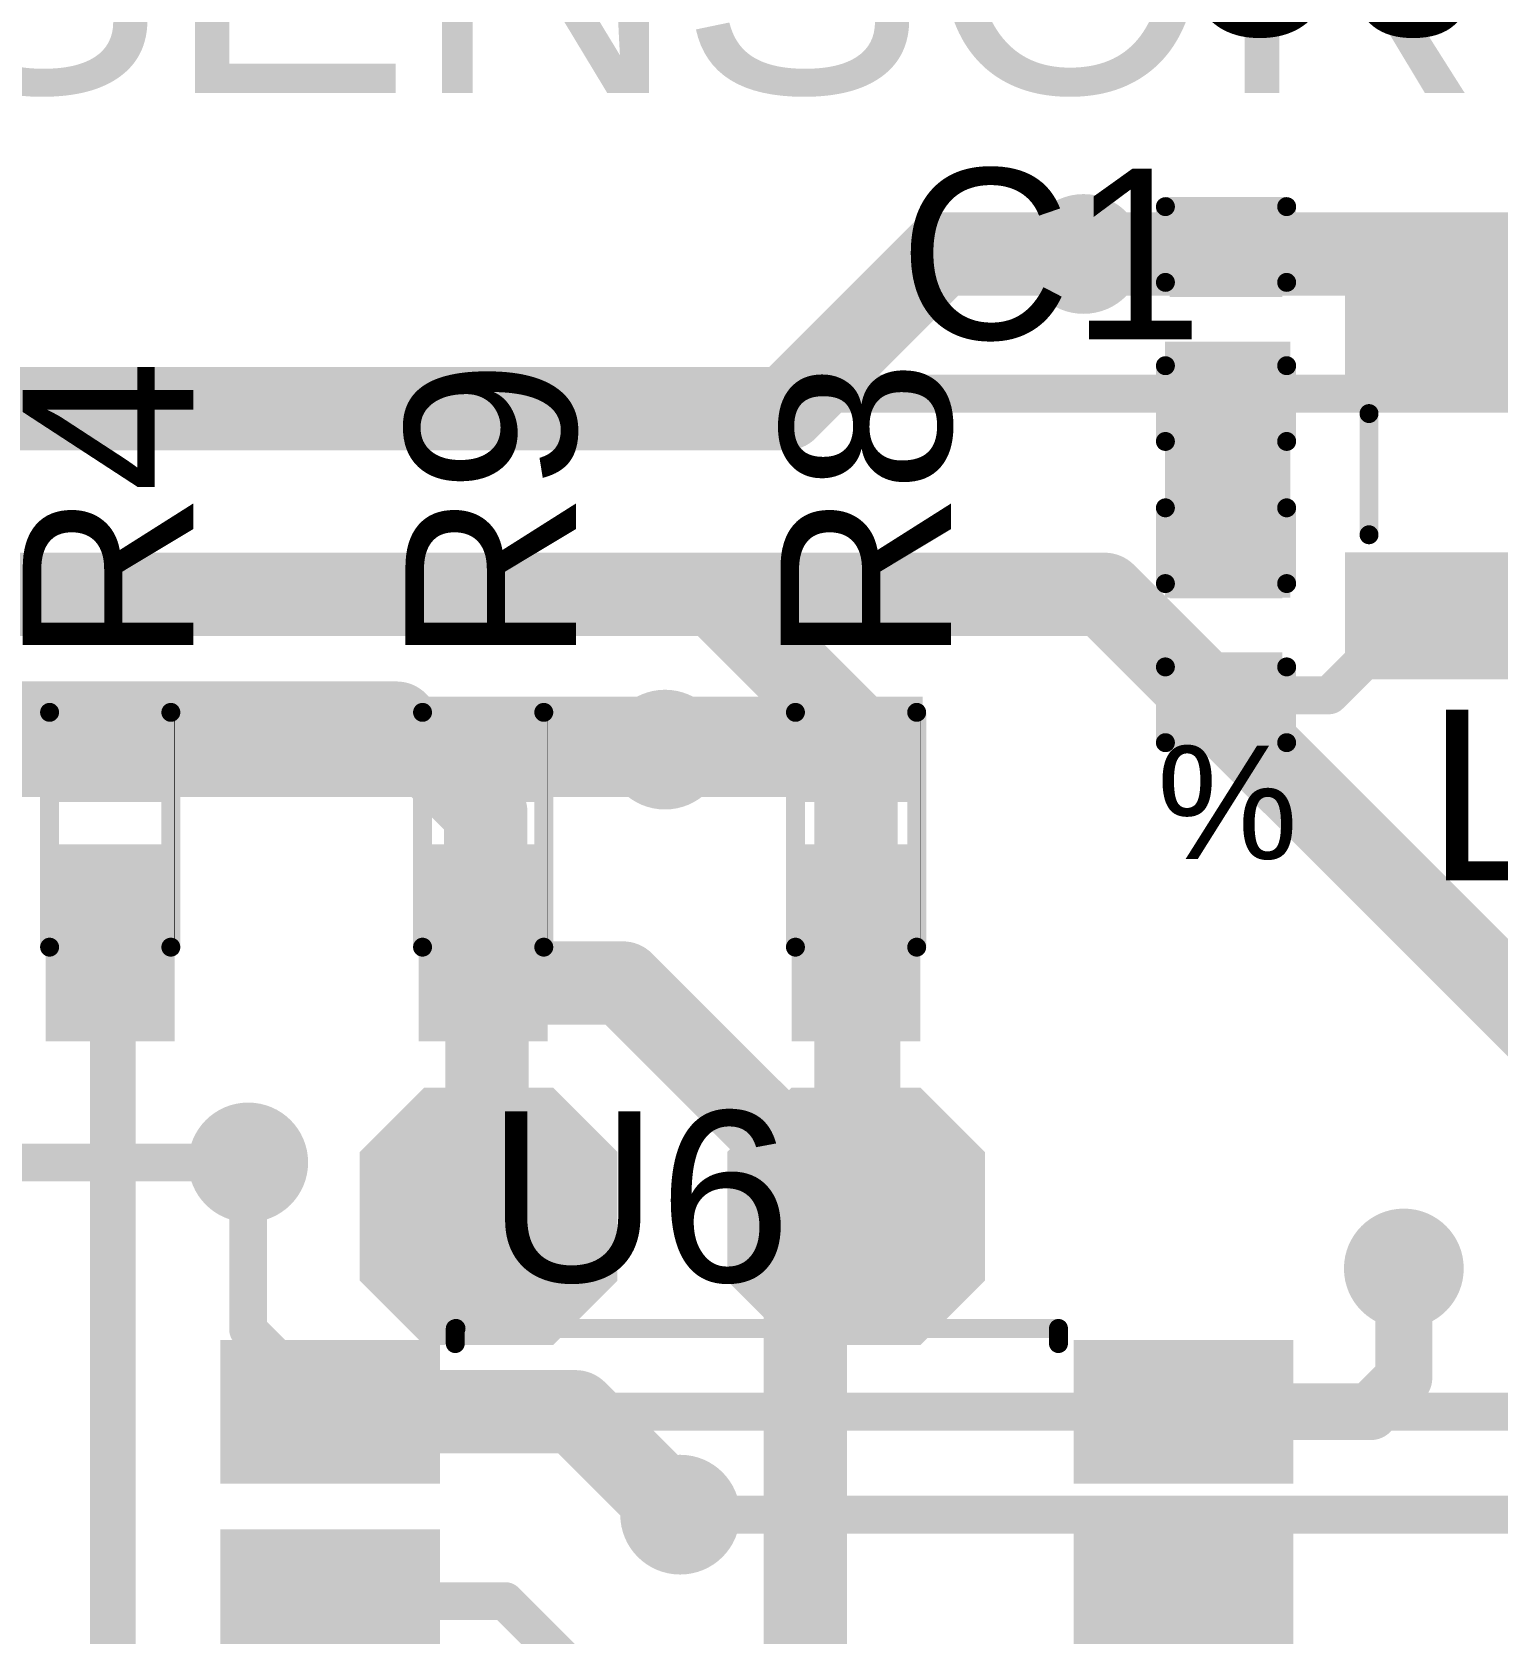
# Model space of a CAD drawing. Header units: millimetres. Extents: x -0.15 to 3.79, y -0.54 to 3.26.
# Drawn here: x 3.021 to 3.4078, y 2.0655 to 2.4885 of the extents above; entities that cross this region are included whole.
import ezdxf

# ---------------------------------------------------------------- set-up
doc = ezdxf.new("R2010")
doc.units = ezdxf.units.MM
doc.header["$MEASUREMENT"] = 0
for name, color, linetype in [('BottomLayer', 5, 'Continuous'), ('BottomPaste', 16, 'Continuous'), ('BottomSolder', 6, 'Continuous'), ('TopLayer', 1, 'Continuous'), ('TopOverlay', 2, 'Continuous'), ('TopPaste', 8, 'Continuous'), ('TopSolder', 216, 'Continuous'), ('ViaHoleLayer', 16, 'Continuous')]:
    doc.layers.add(name, color=color, linetype=linetype)
doc.styles.add('Arial', font='', dxfattribs={"height": 0.2})
doc.styles.get('Arial').set_extended_font_data('Arial')

# ---------------------------------------------------------------- blocks, each defined once
blk = doc.blocks.new('C___0402_36')
at = {"layer": 'TopLayer'}
for points in [[(-0.0275, -0.0125), (-0.0275, 0.0125), (-0.0095, 0.0125), (-0.0095, -0.0125)], [(0.0095, -0.0125), (0.0095, 0.0125), (0.0275, 0.0125), (0.0275, -0.0125)]]:
    blk.add_hatch(color=1, dxfattribs=at).paths.add_polyline_path(points)
at = {"layer": 'TopPaste'}
for points in [[(-0.0275, -0.0125), (-0.0275, 0.0125), (-0.0095, 0.0125), (-0.0095, -0.0125)], [(0.0095, -0.0125), (0.0095, 0.0125), (0.0275, 0.0125), (0.0275, -0.0125)]]:
    blk.add_hatch(color=8, dxfattribs=at).paths.add_polyline_path(points)
at = {"layer": 'TopSolder'}
for points in [[(-0.02986, -0.01486), (-0.02986, 0.01486), (-0.00714, 0.01486), (-0.00714, -0.01486)], [(0.00714, -0.01486), (0.00714, 0.01486), (0.02986, 0.01486), (0.02986, -0.01486)]]:
    blk.add_hatch(color=216, dxfattribs=at).paths.add_polyline_path(points)
at = {"layer": 'TopOverlay', "const_width": 0.005}
for points in [[(-0.031, 0.016), (-0.011, 0.016)], [(-0.031, 0.016), (-0.031, -0.016)], [(0.011, 0.016), (0.031, 0.016)], [(0.031, 0.016), (0.031, -0.016)], [(-0.031, -0.016), (-0.011, -0.016)], [(0.011, -0.016), (0.031, -0.016)]]:
    blk.add_lwpolyline(points, dxfattribs=at)
at = {"layer": 'TopOverlay', "const_width": 0.0025}
for points in [[(-0.03225, 0.016, 1), (-0.02975, 0.016, 1)], [(-0.03225, 0.016, 1), (-0.02975, 0.016, 1)], [(-0.01225, 0.016, 1), (-0.00975, 0.016, 1)], [(0.00975, 0.016, 1), (0.01225, 0.016, 1)], [(0.02975, 0.016, 1), (0.03225, 0.016, 1)], [(0.02975, 0.016, 1), (0.03225, 0.016, 1)], [(-0.03225, -0.016, 1), (-0.02975, -0.016, 1)], [(-0.03225, -0.016, 1), (-0.02975, -0.016, 1)], [(-0.01225, -0.016, 1), (-0.00975, -0.016, 1)], [(0.00975, -0.016, 1), (0.01225, -0.016, 1)], [(0.02975, -0.016, 1), (0.03225, -0.016, 1)], [(0.02975, -0.016, 1), (0.03225, -0.016, 1)]]:
    blk.add_lwpolyline(points, format="xyb", close=True, dxfattribs=at)
blk = doc.blocks.new('16_SOIC_52')
at = {"layer": 'TopLayer'}
for points in [[(-0.025, 0.01496), (0.025, 0.01496), (0.025, -0.01496), (-0.025, -0.01496)], [(0.2002, 0.01496), (0.2502, 0.01496), (0.2502, -0.01496), (0.2002, -0.01496)], [(-0.025, -0.03504), (0.025, -0.03504), (0.025, -0.06496), (-0.025, -0.06496)], [(0.2002, -0.03504), (0.2502, -0.03504), (0.2502, -0.06496), (0.2002, -0.06496)], [(-0.025, -0.08504), (0.025, -0.08504), (0.025, -0.11496), (-0.025, -0.11496)], [(0.2002, -0.08504), (0.2502, -0.08504), (0.2502, -0.11496), (0.2002, -0.11496)], [(-0.025, -0.13504), (0.025, -0.13504), (0.025, -0.16496), (-0.025, -0.16496)], [(0.2002, -0.13504), (0.2502, -0.13504), (0.2502, -0.16496), (0.2002, -0.16496)], [(-0.025, -0.18504), (0.025, -0.18504), (0.025, -0.21496), (-0.025, -0.21496)], [(0.2002, -0.18504), (0.2502, -0.18504), (0.2502, -0.21496), (0.2002, -0.21496)], [(-0.025, -0.23504), (0.025, -0.23504), (0.025, -0.26496), (-0.025, -0.26496)], [(0.2002, -0.23504), (0.2502, -0.23504), (0.2502, -0.26496), (0.2002, -0.26496)], [(-0.025, -0.28504), (0.025, -0.28504), (0.025, -0.31496), (-0.025, -0.31496)], [(0.2002, -0.28504), (0.2502, -0.28504), (0.2502, -0.31496), (0.2002, -0.31496)], [(-0.025, -0.33504), (0.025, -0.33504), (0.025, -0.36496), (-0.025, -0.36496)], [(0.2002, -0.33504), (0.2502, -0.33504), (0.2502, -0.36496), (0.2002, -0.36496)]]:
    blk.add_hatch(color=1, dxfattribs=at).paths.add_polyline_path(points)
at = {"layer": 'TopOverlay'}
blk.add_hatch(color=2, dxfattribs=at).paths.add_polyline_path([(0.029, -0.01), (0.04, -0.01), (0.04, 0.008), (0.029, 0.008)])
at = {"layer": 'TopPaste'}
for points in [[(-0.025, 0.01496), (0.025, 0.01496), (0.025, -0.01496), (-0.025, -0.01496)], [(0.2002, 0.01496), (0.2502, 0.01496), (0.2502, -0.01496), (0.2002, -0.01496)], [(-0.025, -0.03504), (0.025, -0.03504), (0.025, -0.06496), (-0.025, -0.06496)], [(0.2002, -0.03504), (0.2502, -0.03504), (0.2502, -0.06496), (0.2002, -0.06496)], [(-0.025, -0.08504), (0.025, -0.08504), (0.025, -0.11496), (-0.025, -0.11496)], [(0.2002, -0.08504), (0.2502, -0.08504), (0.2502, -0.11496), (0.2002, -0.11496)], [(-0.025, -0.13504), (0.025, -0.13504), (0.025, -0.16496), (-0.025, -0.16496)], [(0.2002, -0.13504), (0.2502, -0.13504), (0.2502, -0.16496), (0.2002, -0.16496)], [(-0.025, -0.18504), (0.025, -0.18504), (0.025, -0.21496), (-0.025, -0.21496)], [(0.2002, -0.18504), (0.2502, -0.18504), (0.2502, -0.21496), (0.2002, -0.21496)], [(-0.025, -0.23504), (0.025, -0.23504), (0.025, -0.26496), (-0.025, -0.26496)], [(0.2002, -0.23504), (0.2502, -0.23504), (0.2502, -0.26496), (0.2002, -0.26496)], [(-0.025, -0.28504), (0.025, -0.28504), (0.025, -0.31496), (-0.025, -0.31496)], [(0.2002, -0.28504), (0.2502, -0.28504), (0.2502, -0.31496), (0.2002, -0.31496)], [(-0.025, -0.33504), (0.025, -0.33504), (0.025, -0.36496), (-0.025, -0.36496)], [(0.2002, -0.33504), (0.2502, -0.33504), (0.2502, -0.36496), (0.2002, -0.36496)]]:
    blk.add_hatch(color=8, dxfattribs=at).paths.add_polyline_path(points)
at = {"layer": 'TopSolder'}
for points in [[(-0.029, 0.01896), (0.029, 0.01896), (0.029, -0.01896), (-0.029, -0.01896)], [(0.1962, 0.01896), (0.2542, 0.01896), (0.2542, -0.01896), (0.1962, -0.01896)], [(-0.029, -0.03104), (0.029, -0.03104), (0.029, -0.06896), (-0.029, -0.06896)], [(0.1962, -0.03104), (0.2542, -0.03104), (0.2542, -0.06896), (0.1962, -0.06896)], [(-0.029, -0.08104), (0.029, -0.08104), (0.029, -0.11896), (-0.029, -0.11896)], [(0.1962, -0.08104), (0.2542, -0.08104), (0.2542, -0.11896), (0.1962, -0.11896)], [(-0.029, -0.13104), (0.029, -0.13104), (0.029, -0.16896), (-0.029, -0.16896)], [(0.1962, -0.13104), (0.2542, -0.13104), (0.2542, -0.16896), (0.1962, -0.16896)], [(-0.029, -0.18104), (0.029, -0.18104), (0.029, -0.21896), (-0.029, -0.21896)], [(0.1962, -0.18104), (0.2542, -0.18104), (0.2542, -0.21896), (0.1962, -0.21896)], [(-0.029, -0.23104), (0.029, -0.23104), (0.029, -0.26896), (-0.029, -0.26896)], [(0.1962, -0.23104), (0.2542, -0.23104), (0.2542, -0.26896), (0.1962, -0.26896)], [(-0.029, -0.28104), (0.029, -0.28104), (0.029, -0.31896), (-0.029, -0.31896)], [(0.1962, -0.28104), (0.2542, -0.28104), (0.2542, -0.31896), (0.1962, -0.31896)], [(-0.029, -0.33104), (0.029, -0.33104), (0.029, -0.36896), (-0.029, -0.36896)], [(0.1962, -0.33104), (0.2542, -0.33104), (0.2542, -0.36896), (0.1962, -0.36896)]]:
    blk.add_hatch(color=216, dxfattribs=at).paths.add_polyline_path(points)
at = {"layer": 'TopOverlay'}
for points, const_width in [([(0.033, 0.022), (0.033, 0.018)], 0.005), ([(0.192, 0.022), (0.033, 0.022)], 0.005), ([(0.1922, 0.02194), (0.1922, 0.018)], 0.005), ([(-0.031, 0.001), (-0.036, 0.006)], 0.00787), ([(-0.036, 0.006), (-0.036, -0.004)], 0.00787), ([(-0.031, 0.001), (-0.036, -0.004)], 0.00787), ([(0.033, -0.368), (0.033, -0.372)], 0.005), ([(0.1922, -0.368), (0.1922, -0.37194)], 0.005), ([(0.192, -0.372), (0.033, -0.372)], 0.005)]:
    blk.add_lwpolyline(points, dxfattribs=dict(at, const_width=const_width))
for points, const_width in [([(0.03175, 0.022, 1), (0.03425, 0.022, 1)], 0.0025), ([(0.03175, 0.022, 1), (0.03425, 0.022, 1)], 0.0025), ([(0.19075, 0.022, 1), (0.19325, 0.022, 1)], 0.0025), ([(0.19095, 0.02194, 1), (0.19345, 0.02194, 1)], 0.0025), ([(0.03175, 0.018, 1), (0.03425, 0.018, 1)], 0.0025), ([(0.19095, 0.018, 1), (0.19345, 0.018, 1)], 0.0025), ([(-0.03797, 0.006, 1), (-0.03403, 0.006, 1)], 0.00394), ([(-0.03797, 0.006, 1), (-0.03403, 0.006, 1)], 0.00394), ([(-0.03297, 0.001, 1), (-0.02903, 0.001, 1)], 0.00394), ([(-0.03297, 0.001, 1), (-0.02903, 0.001, 1)], 0.00394), ([(-0.03797, -0.004, 1), (-0.03403, -0.004, 1)], 0.00394), ([(-0.03797, -0.004, 1), (-0.03403, -0.004, 1)], 0.00394), ([(0.03175, -0.368, 1), (0.03425, -0.368, 1)], 0.0025), ([(0.19095, -0.368, 1), (0.19345, -0.368, 1)], 0.0025), ([(0.03175, -0.372, 1), (0.03425, -0.372, 1)], 0.0025), ([(0.03175, -0.372, 1), (0.03425, -0.372, 1)], 0.0025), ([(0.19075, -0.372, 1), (0.19325, -0.372, 1)], 0.0025), ([(0.19095, -0.37194, 1), (0.19345, -0.37194, 1)], 0.0025)]:
    blk.add_lwpolyline(points, format="xyb", close=True, dxfattribs=dict(at, const_width=const_width))
blk = doc.blocks.new('R___0402_93')
at = {"layer": 'TopLayer'}
for points in [[(-0.0275, -0.0125), (-0.0275, 0.0125), (-0.0095, 0.0125), (-0.0095, -0.0125)], [(0.0095, -0.0125), (0.0095, 0.0125), (0.0275, 0.0125), (0.0275, -0.0125)]]:
    blk.add_hatch(color=1, dxfattribs=at).paths.add_polyline_path(points)
at = {"layer": 'TopPaste'}
for points in [[(-0.0275, -0.0125), (-0.0275, 0.0125), (-0.0095, 0.0125), (-0.0095, -0.0125)], [(0.0095, -0.0125), (0.0095, 0.0125), (0.0275, 0.0125), (0.0275, -0.0125)]]:
    blk.add_hatch(color=8, dxfattribs=at).paths.add_polyline_path(points)
at = {"layer": 'TopSolder'}
for points in [[(-0.02967, -0.01467), (-0.02967, 0.01467), (-0.00733, 0.01467), (-0.00733, -0.01467)], [(0.00733, -0.01467), (0.00733, 0.01467), (0.02967, 0.01467), (0.02967, -0.01467)]]:
    blk.add_hatch(color=216, dxfattribs=at).paths.add_polyline_path(points)
at = {"layer": 'TopOverlay'}
for points, const_width in [([(-0.031, 0.016), (-0.031, -0.016)], 0.005), ([(-0.031, 0.016), (0.031, 0.016)], 0.005), ([(0.031, 0.016), (0.031, -0.016)], 0.005), ([(-0.031, -0.016), (0.031, -0.016)], 0.005), ([(-0.032, -0.017), (0.032, -0.017)], 0.000127)]:
    blk.add_lwpolyline(points, dxfattribs=dict(at, const_width=const_width))
for points, const_width in [([(-0.03225, 0.016, 1), (-0.02975, 0.016, 1)], 0.0025), ([(-0.03225, 0.016, 1), (-0.02975, 0.016, 1)], 0.0025), ([(0.02975, 0.016, 1), (0.03225, 0.016, 1)], 0.0025), ([(0.02975, 0.016, 1), (0.03225, 0.016, 1)], 0.0025), ([(-0.03225, -0.016, 1), (-0.02975, -0.016, 1)], 0.0025), ([(-0.03225, -0.016, 1), (-0.02975, -0.016, 1)], 0.0025), ([(0.02975, -0.016, 1), (0.03225, -0.016, 1)], 0.0025), ([(0.02975, -0.016, 1), (0.03225, -0.016, 1)], 0.0025), ([(-0.03203, -0.017, 1), (-0.03197, -0.017, 1)], 0.0000635), ([(0.03197, -0.017, 1), (0.03203, -0.017, 1)], 0.0000635)]:
    blk.add_lwpolyline(points, format="xyb", close=True, dxfattribs=dict(at, const_width=const_width))
blk = doc.blocks.new('R___0402_94')
at = {"layer": 'TopLayer'}
for points in [[(-0.0275, -0.0125), (-0.0275, 0.0125), (-0.0095, 0.0125), (-0.0095, -0.0125)], [(0.0095, -0.0125), (0.0095, 0.0125), (0.0275, 0.0125), (0.0275, -0.0125)]]:
    blk.add_hatch(color=1, dxfattribs=at).paths.add_polyline_path(points)
at = {"layer": 'TopPaste'}
for points in [[(-0.0275, -0.0125), (-0.0275, 0.0125), (-0.0095, 0.0125), (-0.0095, -0.0125)], [(0.0095, -0.0125), (0.0095, 0.0125), (0.0275, 0.0125), (0.0275, -0.0125)]]:
    blk.add_hatch(color=8, dxfattribs=at).paths.add_polyline_path(points)
at = {"layer": 'TopSolder'}
for points in [[(-0.02967, -0.01467), (-0.02967, 0.01467), (-0.00733, 0.01467), (-0.00733, -0.01467)], [(0.00733, -0.01467), (0.00733, 0.01467), (0.02967, 0.01467), (0.02967, -0.01467)]]:
    blk.add_hatch(color=216, dxfattribs=at).paths.add_polyline_path(points)
at = {"layer": 'TopOverlay'}
for points, const_width in [([(-0.031, 0.016), (-0.031, -0.016)], 0.005), ([(-0.031, 0.016), (0.031, 0.016)], 0.005), ([(0.031, 0.016), (0.031, -0.016)], 0.005), ([(-0.031, -0.016), (0.031, -0.016)], 0.005), ([(-0.032, -0.017), (0.032, -0.017)], 0.000127)]:
    blk.add_lwpolyline(points, dxfattribs=dict(at, const_width=const_width))
for points, const_width in [([(-0.03225, 0.016, 1), (-0.02975, 0.016, 1)], 0.0025), ([(-0.03225, 0.016, 1), (-0.02975, 0.016, 1)], 0.0025), ([(0.02975, 0.016, 1), (0.03225, 0.016, 1)], 0.0025), ([(0.02975, 0.016, 1), (0.03225, 0.016, 1)], 0.0025), ([(-0.03225, -0.016, 1), (-0.02975, -0.016, 1)], 0.0025), ([(-0.03225, -0.016, 1), (-0.02975, -0.016, 1)], 0.0025), ([(0.02975, -0.016, 1), (0.03225, -0.016, 1)], 0.0025), ([(0.02975, -0.016, 1), (0.03225, -0.016, 1)], 0.0025), ([(-0.03203, -0.017, 1), (-0.03197, -0.017, 1)], 0.0000635), ([(0.03197, -0.017, 1), (0.03203, -0.017, 1)], 0.0000635)]:
    blk.add_lwpolyline(points, format="xyb", close=True, dxfattribs=dict(at, const_width=const_width))
blk = doc.blocks.new('R___0402_98')
at = {"layer": 'TopLayer'}
for points in [[(-0.0275, -0.0125), (-0.0275, 0.0125), (-0.0095, 0.0125), (-0.0095, -0.0125)], [(0.0095, -0.0125), (0.0095, 0.0125), (0.0275, 0.0125), (0.0275, -0.0125)]]:
    blk.add_hatch(color=1, dxfattribs=at).paths.add_polyline_path(points)
at = {"layer": 'TopPaste'}
for points in [[(-0.0275, -0.0125), (-0.0275, 0.0125), (-0.0095, 0.0125), (-0.0095, -0.0125)], [(0.0095, -0.0125), (0.0095, 0.0125), (0.0275, 0.0125), (0.0275, -0.0125)]]:
    blk.add_hatch(color=8, dxfattribs=at).paths.add_polyline_path(points)
at = {"layer": 'TopSolder'}
for points in [[(-0.02967, -0.01467), (-0.02967, 0.01467), (-0.00733, 0.01467), (-0.00733, -0.01467)], [(0.00733, -0.01467), (0.00733, 0.01467), (0.02967, 0.01467), (0.02967, -0.01467)]]:
    blk.add_hatch(color=216, dxfattribs=at).paths.add_polyline_path(points)
at = {"layer": 'TopOverlay'}
for points, const_width in [([(-0.031, 0.016), (-0.031, -0.016)], 0.005), ([(-0.031, 0.016), (0.031, 0.016)], 0.005), ([(0.031, 0.016), (0.031, -0.016)], 0.005), ([(-0.031, -0.016), (0.031, -0.016)], 0.005), ([(-0.032, -0.017), (0.032, -0.017)], 0.000127)]:
    blk.add_lwpolyline(points, dxfattribs=dict(at, const_width=const_width))
for points, const_width in [([(-0.03225, 0.016, 1), (-0.02975, 0.016, 1)], 0.0025), ([(-0.03225, 0.016, 1), (-0.02975, 0.016, 1)], 0.0025), ([(0.02975, 0.016, 1), (0.03225, 0.016, 1)], 0.0025), ([(0.02975, 0.016, 1), (0.03225, 0.016, 1)], 0.0025), ([(-0.03225, -0.016, 1), (-0.02975, -0.016, 1)], 0.0025), ([(-0.03225, -0.016, 1), (-0.02975, -0.016, 1)], 0.0025), ([(0.02975, -0.016, 1), (0.03225, -0.016, 1)], 0.0025), ([(0.02975, -0.016, 1), (0.03225, -0.016, 1)], 0.0025), ([(-0.03203, -0.017, 1), (-0.03197, -0.017, 1)], 0.0000635), ([(0.03197, -0.017, 1), (0.03203, -0.017, 1)], 0.0000635)]:
    blk.add_lwpolyline(points, format="xyb", close=True, dxfattribs=dict(at, const_width=const_width))
blk = doc.blocks.new('T__________B_122')
at = {"layer": 'BottomLayer'}
blk.add_hatch(color=5, dxfattribs=at).paths.add_polyline_path([(0.015, 0.03), (-0.015, 0.03), (-0.03, 0.015), (-0.03, -0.015), (-0.015, -0.03), (0.015, -0.03), (0.03, -0.015), (0.03, 0.015)])
at = {"layer": 'BottomPaste'}
blk.add_hatch(color=16, dxfattribs=at).paths.add_polyline_path([(0.015, 0.03), (-0.015, 0.03), (-0.03, 0.015), (-0.03, -0.015), (-0.015, -0.03), (0.015, -0.03), (0.03, -0.015), (0.03, 0.015)])
at = {"layer": 'BottomSolder'}
blk.add_hatch(color=6, dxfattribs=at).paths.add_polyline_path([(0.017, 0.034), (-0.017, 0.034), (-0.034, 0.017), (-0.034, -0.017), (-0.017, -0.034), (0.017, -0.034), (0.034, -0.017), (0.034, 0.017)])
blk = doc.blocks.new('T__________B_123')
at = {"layer": 'BottomLayer'}
blk.add_hatch(color=5, dxfattribs=at).paths.add_polyline_path([(0.015, 0.03), (-0.015, 0.03), (-0.03, 0.015), (-0.03, -0.015), (-0.015, -0.03), (0.015, -0.03), (0.03, -0.015), (0.03, 0.015)])
at = {"layer": 'BottomPaste'}
blk.add_hatch(color=16, dxfattribs=at).paths.add_polyline_path([(0.015, 0.03), (-0.015, 0.03), (-0.03, 0.015), (-0.03, -0.015), (-0.015, -0.03), (0.015, -0.03), (0.03, -0.015), (0.03, 0.015)])
at = {"layer": 'BottomSolder'}
blk.add_hatch(color=6, dxfattribs=at).paths.add_polyline_path([(0.017, 0.034), (-0.017, 0.034), (-0.034, 0.017), (-0.034, -0.017), (-0.017, -0.034), (0.017, -0.034), (0.034, -0.017), (0.034, 0.017)])
blk = doc.blocks.new('IND_1008__2520_M_______134')
at = {"layer": 'TopLayer'}
for points in [[(-0.0502, 0.04331), (-0.02461, 0.04331), (-0.02461, -0.04331), (-0.0502, -0.04331)], [(0.02461, 0.04331), (0.0502, 0.04331), (0.0502, -0.04331), (0.02461, -0.04331)]]:
    blk.add_hatch(color=1, dxfattribs=at).paths.add_polyline_path(points)
at = {"layer": 'TopPaste'}
for points in [[(-0.0502, 0.04331), (-0.02461, 0.04331), (-0.02461, -0.04331), (-0.0502, -0.04331)], [(0.02461, 0.04331), (0.0502, 0.04331), (0.0502, -0.04331), (0.02461, -0.04331)]]:
    blk.add_hatch(color=8, dxfattribs=at).paths.add_polyline_path(points)
at = {"layer": 'TopSolder'}
for points in [[(-0.0542, 0.04731), (-0.02061, 0.04731), (-0.02061, -0.04731), (-0.0542, -0.04731)], [(0.02061, 0.04731), (0.0542, 0.04731), (0.0542, -0.04731), (0.02061, -0.04731)]]:
    blk.add_hatch(color=216, dxfattribs=at).paths.add_polyline_path(points)
at = {"layer": 'TopOverlay', "const_width": 0.005}
for points in [[(0.016, 0.041), (-0.016, 0.041)], [(0.016, -0.041), (-0.016, -0.041)]]:
    blk.add_lwpolyline(points, dxfattribs=at)
at = {"layer": 'TopOverlay', "const_width": 0.0025}
for points in [[(-0.01725, 0.041, 1), (-0.01475, 0.041, 1)], [(0.01475, 0.041, 1), (0.01725, 0.041, 1)], [(-0.01725, -0.041, 1), (-0.01475, -0.041, 1)], [(0.01475, -0.041, 1), (0.01725, -0.041, 1)]]:
    blk.add_lwpolyline(points, format="xyb", close=True, dxfattribs=at)
blk = doc.blocks.new('C___0402_179')
at = {"layer": 'TopLayer'}
for points in [[(-0.0275, -0.0125), (-0.0275, 0.0125), (-0.0095, 0.0125), (-0.0095, -0.0125)], [(0.0095, -0.0125), (0.0095, 0.0125), (0.0275, 0.0125), (0.0275, -0.0125)]]:
    blk.add_hatch(color=1, dxfattribs=at).paths.add_polyline_path(points)
at = {"layer": 'TopPaste'}
for points in [[(-0.0275, -0.0125), (-0.0275, 0.0125), (-0.0095, 0.0125), (-0.0095, -0.0125)], [(0.0095, -0.0125), (0.0095, 0.0125), (0.0275, 0.0125), (0.0275, -0.0125)]]:
    blk.add_hatch(color=8, dxfattribs=at).paths.add_polyline_path(points)
at = {"layer": 'TopSolder'}
for points in [[(-0.02986, -0.01486), (-0.02986, 0.01486), (-0.00714, 0.01486), (-0.00714, -0.01486)], [(0.00714, -0.01486), (0.00714, 0.01486), (0.02986, 0.01486), (0.02986, -0.01486)]]:
    blk.add_hatch(color=216, dxfattribs=at).paths.add_polyline_path(points)
at = {"layer": 'TopOverlay', "const_width": 0.005}
for points in [[(-0.031, -0.016), (-0.031, 0.016)], [(-0.011, 0.016), (-0.031, 0.016)], [(0.031, 0.016), (0.011, 0.016)], [(0.031, -0.016), (0.031, 0.016)], [(-0.011, -0.016), (-0.031, -0.016)], [(0.031, -0.016), (0.011, -0.016)]]:
    blk.add_lwpolyline(points, dxfattribs=at)
at = {"layer": 'TopOverlay', "const_width": 0.0025}
for points in [[(-0.03225, 0.016, 1), (-0.02975, 0.016, 1)], [(-0.03225, 0.016, 1), (-0.02975, 0.016, 1)], [(-0.01225, 0.016, 1), (-0.00975, 0.016, 1)], [(0.00975, 0.016, 1), (0.01225, 0.016, 1)], [(0.02975, 0.016, 1), (0.03225, 0.016, 1)], [(0.02975, 0.016, 1), (0.03225, 0.016, 1)], [(-0.03225, -0.016, 1), (-0.02975, -0.016, 1)], [(-0.03225, -0.016, 1), (-0.02975, -0.016, 1)], [(-0.01225, -0.016, 1), (-0.00975, -0.016, 1)], [(0.00975, -0.016, 1), (0.01225, -0.016, 1)], [(0.02975, -0.016, 1), (0.03225, -0.016, 1)], [(0.02975, -0.016, 1), (0.03225, -0.016, 1)]]:
    blk.add_lwpolyline(points, format="xyb", close=True, dxfattribs=at)

msp = doc.modelspace()

# ---------------------------------------------------------------- hatches: boundary and pattern name
at = {"layer": 'BottomLayer'}
h = msp.add_hatch(color=5, dxfattribs=at)
edge = h.paths.add_edge_path()
edge.add_arc((3.29847, 2.42987), 0.01181, 0, 360)
h = msp.add_hatch(color=5, dxfattribs=at)
edge = h.paths.add_edge_path()
edge.add_arc((3.33607, 2.36861), 0.01181, 0, 360)
h = msp.add_hatch(color=5, dxfattribs=at)
edge = h.paths.add_edge_path()
edge.add_arc((3.188, 2.299), 0.01181, 0, 360)
h = msp.add_hatch(color=5, dxfattribs=at)
edge = h.paths.add_edge_path()
edge.add_arc((3.04228, 2.23738), 0.01181, 0, 360)
h = msp.add_hatch(color=5, dxfattribs=at)
edge = h.paths.add_edge_path()
edge.add_arc((3.1407, 2.23738), 0.01181, 0, 360)
h = msp.add_hatch(color=5, dxfattribs=at)
edge = h.paths.add_edge_path()
edge.add_arc((3.23913, 2.236), 0.01181, 0, 360)
h = msp.add_hatch(color=5, dxfattribs=at)
edge = h.paths.add_edge_path()
edge.add_arc((3.078, 2.19), 0.01181, 0, 360)
h = msp.add_hatch(color=5, dxfattribs=at)
edge = h.paths.add_edge_path()
edge.add_arc((3.383, 2.162), 0.01181, 0, 360)
h = msp.add_hatch(color=5, dxfattribs=at)
edge = h.paths.add_edge_path()
edge.add_arc((3.192, 2.097), 0.01181, 0, 360)
at = {"layer": 'BottomSolder'}
h = msp.add_hatch(color=6, dxfattribs=at)
edge = h.paths.add_edge_path()
edge.add_arc((3.29847, 2.42987), 0.01581, 0, 360)
h = msp.add_hatch(color=6, dxfattribs=at)
edge = h.paths.add_edge_path()
edge.add_arc((3.33607, 2.36861), 0.01581, 0, 360)
h = msp.add_hatch(color=6, dxfattribs=at)
edge = h.paths.add_edge_path()
edge.add_arc((3.188, 2.299), 0.01581, 0, 360)
h = msp.add_hatch(color=6, dxfattribs=at)
edge = h.paths.add_edge_path()
edge.add_arc((3.04228, 2.23738), 0.01581, 0, 360)
h = msp.add_hatch(color=6, dxfattribs=at)
edge = h.paths.add_edge_path()
edge.add_arc((3.1407, 2.23738), 0.01581, 0, 360)
h = msp.add_hatch(color=6, dxfattribs=at)
edge = h.paths.add_edge_path()
edge.add_arc((3.23913, 2.236), 0.01581, 0, 360)
h = msp.add_hatch(color=6, dxfattribs=at)
edge = h.paths.add_edge_path()
edge.add_arc((3.078, 2.19), 0.01581, 0, 360)
h = msp.add_hatch(color=6, dxfattribs=at)
edge = h.paths.add_edge_path()
edge.add_arc((3.383, 2.162), 0.01581, 0, 360)
h = msp.add_hatch(color=6, dxfattribs=at)
edge = h.paths.add_edge_path()
edge.add_arc((3.192, 2.097), 0.01581, 0, 360)
at = {"layer": 'TopLayer'}
h = msp.add_hatch(color=1, dxfattribs=at)
edge = h.paths.add_edge_path()
edge.add_arc((3.29847, 2.42987), 0.01181, 0, 360)
for points in [[(3.32, 2.33915), (3.35307, 2.33915), (3.35307, 2.40674), (3.32, 2.40674)], [(2.731, 2.28647), (3.256, 2.28647), (3.256, 2.313), (2.731, 2.313)], [(3.02458, 2.222), (3.05858, 2.222), (3.05858, 2.27397), (3.02458, 2.27397)], [(3.12301, 2.222), (3.15701, 2.222), (3.15701, 2.27397), (3.12301, 2.27397)], [(3.22144, 2.222), (3.25543, 2.222), (3.25543, 2.27397), (3.22144, 2.27397)]]:
    msp.add_hatch(color=1, dxfattribs=at).paths.add_polyline_path(points)
h = msp.add_hatch(color=1, dxfattribs=at)
edge = h.paths.add_edge_path()
edge.add_arc((3.33607, 2.36861), 0.01181, 0, 360)
h = msp.add_hatch(color=1, dxfattribs=at)
edge = h.paths.add_edge_path()
edge.add_arc((3.188, 2.299), 0.01181, 0, 360)
h = msp.add_hatch(color=1, dxfattribs=at)
edge = h.paths.add_edge_path()
edge.add_arc((3.04228, 2.23738), 0.01181, 0, 360)
h = msp.add_hatch(color=1, dxfattribs=at)
edge = h.paths.add_edge_path()
edge.add_arc((3.1407, 2.23738), 0.01181, 0, 360)
h = msp.add_hatch(color=1, dxfattribs=at)
edge = h.paths.add_edge_path()
edge.add_arc((3.23913, 2.236), 0.01181, 0, 360)
h = msp.add_hatch(color=1, dxfattribs=at)
edge = h.paths.add_edge_path()
edge.add_arc((3.078, 2.19), 0.01181, 0, 360)
h = msp.add_hatch(color=1, dxfattribs=at)
edge = h.paths.add_edge_path()
edge.add_arc((3.383, 2.162), 0.01181, 0, 360)
h = msp.add_hatch(color=1, dxfattribs=at)
edge = h.paths.add_edge_path()
edge.add_arc((3.192, 2.097), 0.01181, 0, 360)
at = {"layer": 'TopSolder'}
h = msp.add_hatch(color=216, dxfattribs=at)
edge = h.paths.add_edge_path()
edge.add_arc((3.29847, 2.42987), 0.01581, 0, 360)
h = msp.add_hatch(color=216, dxfattribs=at)
edge = h.paths.add_edge_path()
edge.add_arc((3.33607, 2.36861), 0.01581, 0, 360)
h = msp.add_hatch(color=216, dxfattribs=at)
edge = h.paths.add_edge_path()
edge.add_arc((3.188, 2.299), 0.01581, 0, 360)
h = msp.add_hatch(color=216, dxfattribs=at)
edge = h.paths.add_edge_path()
edge.add_arc((3.04228, 2.23738), 0.01581, 0, 360)
h = msp.add_hatch(color=216, dxfattribs=at)
edge = h.paths.add_edge_path()
edge.add_arc((3.1407, 2.23738), 0.01581, 0, 360)
h = msp.add_hatch(color=216, dxfattribs=at)
edge = h.paths.add_edge_path()
edge.add_arc((3.23913, 2.236), 0.01581, 0, 360)
h = msp.add_hatch(color=216, dxfattribs=at)
edge = h.paths.add_edge_path()
edge.add_arc((3.078, 2.19), 0.01581, 0, 360)
h = msp.add_hatch(color=216, dxfattribs=at)
edge = h.paths.add_edge_path()
edge.add_arc((3.383, 2.162), 0.01581, 0, 360)
h = msp.add_hatch(color=216, dxfattribs=at)
edge = h.paths.add_edge_path()
edge.add_arc((3.192, 2.097), 0.01581, 0, 360)
at = {"layer": 'ViaHoleLayer'}
h = msp.add_hatch(color=16, dxfattribs=at)
edge = h.paths.add_edge_path()
edge.add_arc((3.29847, 2.42987), 0.00591, 0, 360)
h = msp.add_hatch(color=16, dxfattribs=at)
edge = h.paths.add_edge_path()
edge.add_arc((3.33607, 2.36861), 0.00591, 0, 360)
h = msp.add_hatch(color=16, dxfattribs=at)
edge = h.paths.add_edge_path()
edge.add_arc((3.188, 2.299), 0.00591, 0, 360)
h = msp.add_hatch(color=16, dxfattribs=at)
edge = h.paths.add_edge_path()
edge.add_arc((3.04228, 2.23738), 0.00591, 0, 360)
h = msp.add_hatch(color=16, dxfattribs=at)
edge = h.paths.add_edge_path()
edge.add_arc((3.1407, 2.23738), 0.00591, 0, 360)
h = msp.add_hatch(color=16, dxfattribs=at)
edge = h.paths.add_edge_path()
edge.add_arc((3.23913, 2.236), 0.00591, 0, 360)
h = msp.add_hatch(color=16, dxfattribs=at)
edge = h.paths.add_edge_path()
edge.add_arc((3.078, 2.19), 0.00591, 0, 360)
h = msp.add_hatch(color=16, dxfattribs=at)
edge = h.paths.add_edge_path()
edge.add_arc((3.383, 2.162), 0.00591, 0, 360)
h = msp.add_hatch(color=16, dxfattribs=at)
edge = h.paths.add_edge_path()
edge.add_arc((3.192, 2.097), 0.00591, 0, 360)

# ---------------------------------------------------------------- linework, layer by layer
at = {"layer": 'BottomLayer'}
for points, const_width in [([(3.29847, 2.42987), (3.53697, 2.42987)], 0.022), ([(2.725, 2.393), (3.45, 2.393)], 0.01), ([(2.718, 2.34), (3.20124, 2.34)], 0.022), ([(3.20124, 2.34), (3.304, 2.34)], 0.022), ([(3.20124, 2.34), (3.23843, 2.30281)], 0.022), ([(3.304, 2.34), (3.491, 2.153)], 0.022), ([(2.742, 2.306), (3.11713, 2.306)], 0.022), ([(3.11713, 2.306), (3.1407, 2.28243)], 0.022), ([(3.23843, 2.17577), (3.23843, 2.30281)], 0.022), ([(3.1407, 2.23738), (3.1407, 2.28243)], 0.022), ([(3.1407, 2.23738), (3.14101, 2.23707)], 0.022), ([(3.14101, 2.1762), (3.14101, 2.23707)], 0.022), ([(3.23913, 2.17646), (3.23913, 2.236)], 0.022), ([(3.04228, 2.048), (3.04228, 2.23738)], 0.012), ([(3.078, 2.14582), (3.078, 2.19)], 0.01), ([(3.14101, 2.1762), (3.14143, 2.17577)], 0.022), ([(3.078, 2.14582), (3.09966, 2.12417)], 0.01), ([(3.09966, 2.12417), (3.59428, 2.12417)], 0.01), ([(3.192, 2.097), (3.58371, 2.097)], 0.01)]:
    msp.add_lwpolyline(points, dxfattribs=dict(at, const_width=const_width))
for points, const_width in [([(3.29297, 2.42987, 1), (3.30397, 2.42987, 1)], 0.011), ([(3.19574, 2.34, 1), (3.20674, 2.34, 1)], 0.011), ([(3.19574, 2.34, 1), (3.20674, 2.34, 1)], 0.011), ([(3.19574, 2.34, 1), (3.20674, 2.34, 1)], 0.011), ([(3.2985, 2.34, 1), (3.3095, 2.34, 1)], 0.011), ([(3.2985, 2.34, 1), (3.3095, 2.34, 1)], 0.011), ([(3.11163, 2.306, 1), (3.12263, 2.306, 1)], 0.011), ([(3.11163, 2.306, 1), (3.12263, 2.306, 1)], 0.011), ([(3.23293, 2.30281, 1), (3.24394, 2.30281, 1)], 0.011), ([(3.23293, 2.30281, 1), (3.24394, 2.30281, 1)], 0.011), ([(3.1352, 2.28243, 1), (3.1462, 2.28243, 1)], 0.011), ([(3.1352, 2.28243, 1), (3.1462, 2.28243, 1)], 0.011), ([(3.1352, 2.23738, 1), (3.1462, 2.23738, 1)], 0.011), ([(3.1352, 2.23738, 1), (3.1462, 2.23738, 1)], 0.011), ([(3.13551, 2.23707, 1), (3.14651, 2.23707, 1)], 0.011), ([(3.13551, 2.23707, 1), (3.14651, 2.23707, 1)], 0.011), ([(3.23363, 2.236, 1), (3.24463, 2.236, 1)], 0.011), ([(3.03928, 2.23738, 1), (3.04528, 2.23738, 1)], 0.006), ([(3.0755, 2.19, 1), (3.0805, 2.19, 1)], 0.005), ([(3.13551, 2.1762, 1), (3.14651, 2.1762, 1)], 0.011), ([(3.13551, 2.1762, 1), (3.14651, 2.1762, 1)], 0.011), ([(3.13593, 2.17577, 1), (3.14694, 2.17577, 1)], 0.011), ([(3.23293, 2.17577, 1), (3.24394, 2.17577, 1)], 0.011), ([(3.23363, 2.17646, 1), (3.24463, 2.17646, 1)], 0.011), ([(3.0755, 2.14582, 1), (3.0805, 2.14582, 1)], 0.005), ([(3.0755, 2.14582, 1), (3.0805, 2.14582, 1)], 0.005), ([(3.09716, 2.12417, 1), (3.10216, 2.12417, 1)], 0.005), ([(3.09716, 2.12417, 1), (3.10216, 2.12417, 1)], 0.005), ([(3.1895, 2.097, 1), (3.1945, 2.097, 1)], 0.005)]:
    msp.add_lwpolyline(points, format="xyb", close=True, dxfattribs=dict(at, const_width=const_width))
at = {"layer": 'TopLayer'}
for points, const_width in [([(3.22, 2.389), (3.26087, 2.42987)], 0.022), ([(3.26087, 2.42987), (3.29847, 2.42987)], 0.022), ([(3.29847, 2.42987), (3.33607, 2.42987)], 0.022), ([(3.33607, 2.43224), (3.36331, 2.43224)], 0.01), ([(3.36331, 2.43224), (3.3843, 2.41125)], 0.01), ([(2.626, 2.389), (3.22, 2.389)], 0.022), ([(3.36331, 2.31334), (3.3843, 2.33433)], 0.01), ([(3.3843, 2.33433), (3.49533, 2.33433)], 0.01), ([(3.33607, 2.31334), (3.36331, 2.31334)], 0.01), ([(3.188, 2.299), (3.189, 2.298)], 0.01), ([(3.189, 2.296), (3.189, 2.298)], 0.01), ([(3.1407, 2.23738), (3.17683, 2.23738)], 0.022), ([(3.17683, 2.23738), (3.225, 2.18921)], 0.022), ([(3.225, 1.954), (3.225, 2.18921)], 0.022), ([(2.89623, 2.19), (3.078, 2.19)], 0.01), ([(3.383, 2.133), (3.383, 2.162)], 0.015), ([(3.37417, 2.12417), (3.383, 2.133)], 0.015), ([(3.09966, 2.12417), (3.1644, 2.12417)], 0.022), ([(3.1644, 2.12417), (3.19156, 2.097)], 0.022), ([(3.32485, 2.12417), (3.37417, 2.12417)], 0.015), ([(3.19156, 2.097), (3.192, 2.097)], 0.022), ([(3.09966, 2.07417), (3.14583, 2.07417)], 0.01), ([(3.14583, 2.07417), (3.193, 2.027)], 0.01)]:
    msp.add_lwpolyline(points, dxfattribs=dict(at, const_width=const_width))
for points, const_width in [([(3.25537, 2.42987, 1), (3.26637, 2.42987, 1)], 0.011), ([(3.25537, 2.42987, 1), (3.26637, 2.42987, 1)], 0.011), ([(3.29297, 2.42987, 1), (3.30397, 2.42987, 1)], 0.011), ([(3.29297, 2.42987, 1), (3.30397, 2.42987, 1)], 0.011), ([(3.33057, 2.42987, 1), (3.34157, 2.42987, 1)], 0.011), ([(3.33357, 2.43224, 1), (3.33857, 2.43224, 1)], 0.005), ([(3.36081, 2.43224, 1), (3.36581, 2.43224, 1)], 0.005), ([(3.36081, 2.43224, 1), (3.36581, 2.43224, 1)], 0.005), ([(3.3818, 2.41125, 1), (3.3868, 2.41125, 1)], 0.005), ([(3.2145, 2.389, 1), (3.2255, 2.389, 1)], 0.011), ([(3.2145, 2.389, 1), (3.2255, 2.389, 1)], 0.011), ([(3.3818, 2.33433, 1), (3.3868, 2.33433, 1)], 0.005), ([(3.3818, 2.33433, 1), (3.3868, 2.33433, 1)], 0.005), ([(3.33357, 2.31334, 1), (3.33857, 2.31334, 1)], 0.005), ([(3.36081, 2.31334, 1), (3.36581, 2.31334, 1)], 0.005), ([(3.36081, 2.31334, 1), (3.36581, 2.31334, 1)], 0.005), ([(3.1855, 2.299, 1), (3.1905, 2.299, 1)], 0.005), ([(3.1865, 2.298, 1), (3.1915, 2.298, 1)], 0.005), ([(3.1865, 2.298, 1), (3.1915, 2.298, 1)], 0.005), ([(3.1865, 2.296, 1), (3.1915, 2.296, 1)], 0.005), ([(3.1352, 2.23738, 1), (3.1462, 2.23738, 1)], 0.011), ([(3.17133, 2.23738, 1), (3.18233, 2.23738, 1)], 0.011), ([(3.17133, 2.23738, 1), (3.18233, 2.23738, 1)], 0.011), ([(3.2195, 2.18921, 1), (3.2305, 2.18921, 1)], 0.011), ([(3.2195, 2.18921, 1), (3.2305, 2.18921, 1)], 0.011), ([(3.0755, 2.19, 1), (3.0805, 2.19, 1)], 0.005), ([(3.37925, 2.162, 1), (3.38675, 2.162, 1)], 0.0075), ([(3.37925, 2.133, 1), (3.38675, 2.133, 1)], 0.0075), ([(3.37925, 2.133, 1), (3.38675, 2.133, 1)], 0.0075), ([(3.09416, 2.12417, 1), (3.10516, 2.12417, 1)], 0.011), ([(3.1589, 2.12417, 1), (3.1699, 2.12417, 1)], 0.011), ([(3.1589, 2.12417, 1), (3.1699, 2.12417, 1)], 0.011), ([(3.3211, 2.12417, 1), (3.3286, 2.12417, 1)], 0.0075), ([(3.37042, 2.12417, 1), (3.37792, 2.12417, 1)], 0.0075), ([(3.37042, 2.12417, 1), (3.37792, 2.12417, 1)], 0.0075), ([(3.18606, 2.097, 1), (3.19706, 2.097, 1)], 0.011), ([(3.18606, 2.097, 1), (3.19706, 2.097, 1)], 0.011), ([(3.1865, 2.097, 1), (3.1975, 2.097, 1)], 0.011), ([(3.09716, 2.07417, 1), (3.10216, 2.07417, 1)], 0.005), ([(3.14333, 2.07417, 1), (3.14833, 2.07417, 1)], 0.005), ([(3.14333, 2.07417, 1), (3.14833, 2.07417, 1)], 0.005)]:
    msp.add_lwpolyline(points, format="xyb", close=True, dxfattribs=dict(at, const_width=const_width))

# ---------------------------------------------------------------- block references
for name, p, rotation in [('C___0402_36', (3.33607, 2.41137), 90), ('IND_1008__2520_M_______134', (3.41481, 2.37173), 270), ('C___0402_179', (3.33607, 2.33184), 270), ('R___0402_98', (3.04158, 2.27784), 90), ('R___0402_93', (3.14001, 2.27784), 90), ('R___0402_94', (3.23843, 2.27784), 90), ('T__________B_123', (3.14143, 2.17577), 180), ('T__________B_122', (3.23843, 2.17577), 180), ('16_SOIC_52', (3.32485, 1.77417), 180)]:
    msp.add_blockref(name, p, dxfattribs=dict(rotation=rotation))

# ---------------------------------------------------------------- texts
at = {"layer": 'TopOverlay', "style": 'Arial'}
for s, height, rotation, p in [('1V8_SENSOR', 0.07, 360, (2.76232, 2.47236)), ('R4', 0.045, 90, (3.06349, 2.32151)), ('R9', 0.045, 90, (3.16449, 2.32151)), ('R8', 0.045, 90, (3.26349, 2.32151)), ('%', 0.03, 180, (3.35507, 2.30008))]:
    msp.add_text(s, height=height, rotation=rotation, dxfattribs=at).set_placement(p)
for s, p in [('U3', (3.32251, 2.48751)), ('C1', (3.24968, 2.40737)), ('L1', (3.38901, 2.26451)), ('U6', (3.14095, 2.15851))]:
    msp.add_text(s, height=0.045, dxfattribs=at).set_placement(p)

doc.saveas('drawing.dxf')
